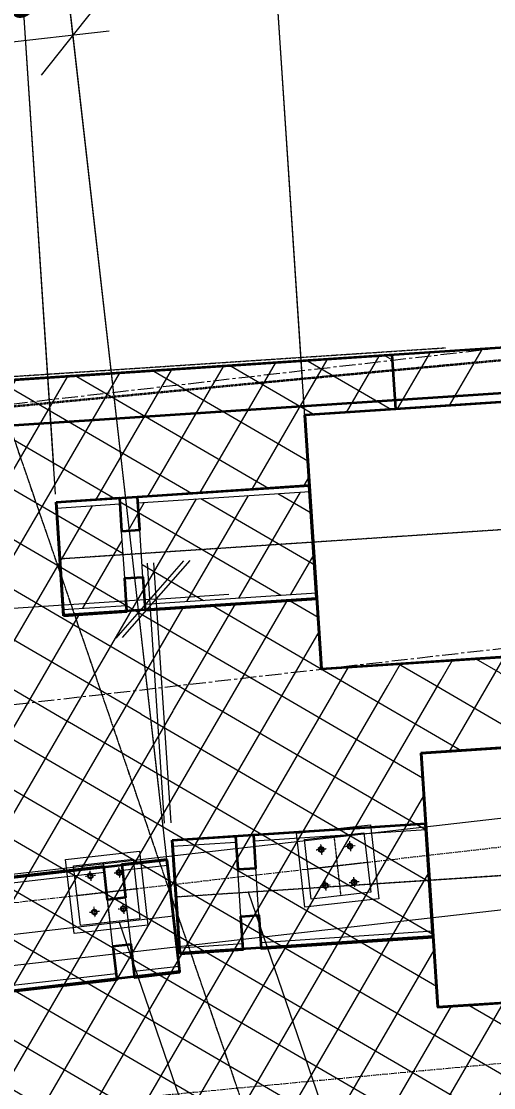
# Model space of a CAD drawing. Header units: millimetres. Extents: x 263685 to 14136308, y -2404013 to 2433772.
# Drawn here: x 7904692 to 7907296, y -574334 to -568462 of the extents above; entities that cross this region are included whole.
import ezdxf

# ---------------------------------------------------------------- set-up
doc = ezdxf.new("R2010")
doc.units = ezdxf.units.MM
for name, pattern in [('осевая', [2, 1.25, -0.25, 0.25, -0.25]), ('осеваяX2', [4, 2.5, -0.5, 0.5, -0.5]), ('Штриховая', [3, 2, -1])]:
    doc.linetypes.add(name, pattern=pattern)
for name, color, linetype, lineweight in [('ИС_Med', 7, 'Continuous', 35), ('ИС_Невид', 4, 'Штриховая', 18), ('ИС_Ось', 3, 'осевая', 18), ('ИС_РЗМ', 3, 'Continuous', 18), ('ИС_Тон', 3, 'Continuous', 18), ('ИС_Штр', 3, 'Continuous', 9), ('МДП_Ось', 1, 'осеваяX2', 30)]:
    doc.layers.add(name, color=color, linetype=linetype, lineweight=lineweight)
doc.layers.add('ИС_Вспомогательная', color=2, linetype='Continuous', lineweight=18, plot=False)
doc.styles.add('0', font='isocpeur.ttf', dxfattribs={"width": 0.8, "oblique": 15})
doc.dimstyles.new('М200', dxfattribs={"dimscale": 200, "dimtxt": 2.5, "dimasz": 2, "dimexe": 1, "dimexo": 1, "dimgap": 0.8, "dimtad": 1, "dimdec": 0, "dimzin": 0, "dimdsep": 46, "dimtxsty": '0', "dimblk": 'OBLIQUE', "dimcen": 0.09, "dimdle": 1, "dimclrd": 256, "dimclre": 256, "dimclrt": 256, "dimadec": 4, "dimazin": 0, "dimtfac": 1, "dimtdec": 0, "dimtmove": 1, "dimatfit": 2, "dimfxl": 1, "dimtolj": 1, "dimtzin": 0, "dimlwd": -1, "dimarcsym": 0})

# ---------------------------------------------------------------- blocks, each defined once
blk = doc.blocks.new('_OBLIQUE')
at = {"color": 0, "linetype": 'ByBlock', "lineweight": -2}
blk.add_line((0.5000000000000001, 0.4999999999999999), (-0.5000000000000001, -0.4999999999999999), dxfattribs=at)
blk = doc.blocks.new('*D1665')
at = {"layer": 'Defpoints', "color": 0, "transparency": 16777216}
for p in [(30467.34944290024, 10281.33969942906), (30526.06151901925, 8847.611468985388), (30561.99805065547, 8849.987783747434)]:
    blk.add_point(p, dxfattribs=at)
at = {"layer": 'ИС_РЗМ', "transparency": 16777216}
for p, q in [((30512.86524362151, 9047.175743085616), (30418.21663111925, 10478.52765845334)), ((30548.80177524985, 9049.552057966845), (30454.15316274759, 10480.90397333457)), ((30431.41287717429, 10278.96348559144), (27477.96381437777, 10083.66570250366)), ((30467.34940880263, 10281.33980047267), (30431.41287717429, 10278.96348559144)), ((30467.34940880263, 10281.33980047267), (30866.47775452643, 10307.73229258274))]:
    blk.add_line(p, q, dxfattribs=at)
at = {"layer": 'ИС_РЗМ', "transparency": 16777216, "xscale": 400, "yscale": 400, "zscale": 400}
for p, rotation in [((30431.41287717429, 10278.96348559144), 3.783194452629752), ((30467.34940880263, 10281.33980047267), 183.7831944526297)]:
    blk.add_blockref('_OBLIQUE', p, dxfattribs=dict(at, rotation=rotation))
at = {"layer": 'ИС_РЗМ', "transparency": 16777216, "insert": (27884.26679219322, 10486.35158001213), "char_height": 500, "attachment_point": 5, "rotation": 3.783194452629766, "style": '0'}
blk.add_mtext('\\A1;{\\C1;50}', dxfattribs=at)
blk = doc.blocks.new('болт БО')
at = {"layer": 'ИС_Тон', "linetype": 'осевая'}
for p, q in [((-27.8473755350301, 0.1288116181356145), (27.84737553503055, -0.1288116181353871)), ((-0.1288116180771794, -27.84737553508876), (0.1288116183113743, 27.84737553520426))]:
    blk.add_line(p, q, dxfattribs=at)
at = {"layer": 'ИС_Тон'}
blk.add_lwpolyline([(14.96664636836476, -7.295342044146537), (15.03303712032357, 7.157535470322273), (0.07648264958743312, 16.64982433590194), (-14.96664636713922, 7.295342045052394), (-15.03303711909848, -7.157535469416189), (-0.07648264836325325, -16.64982433522869)], close=True, dxfattribs=at)
blk.add_circle((1.168700691778213e-10, -4.547473508864641e-13), 11, dxfattribs=at)
blk = doc.blocks.new('A$C545E156D')
at = {"layer": 'ИС_Тон'}
for points in [[(289.4314504628419, -16.71632384730037), (-16.71632384735858, -289.431450462871), (-289.431450462871, 16.71632384730037), (16.71632384730037, 289.4314504628419)], [(232.9570211042301, -13.45460212099715), (-13.45460212102626, -232.9570211042301), (-232.9570211042883, 13.45460212099715), (13.45460212096805, 232.9570211042301)]]:
    blk.add_lwpolyline(points, close=True, dxfattribs=at)
at = {"layer": 'ИС_Тон', "linetype": 'осевая'}
for points in [[(109.7512094915728, -123.2058116126282), (-109.751209491631, 123.2058116126282)], [(123.2058116125991, 109.7512094916019), (-123.2058116126573, -109.751209491631)]]:
    blk.add_lwpolyline(points, dxfattribs=at)
at = {"layer": 'ИС_Тон', "rotation": 221.6945127324549}
for p in [(-6.779733455390669, 127.8828964885033), (-126.2520356252207, 21.45748122388613), (126.2520356253372, -21.45748122376972), (6.779733455507085, -127.8828964883869)]:
    blk.add_blockref('болт БО', p, dxfattribs=at)
blk = doc.blocks.new('Б33')
for points in [[(-16.48812343591661, 0.3263577851226955), (-16.13812343591664, 0.3263577851192849), (-16.1381234359184, 0.142826612163276), (-16.03812343591838, 0.1428266121623665), (-16.03812343591667, 0.3263577851183754), (-15.08813155902337, 0.3263676776756483)], [(-16.4881234359228, -0.3007045607893133), (-16.48812343591661, 0.3263577851226955)], [(-16.4881234359228, -0.3007045607893133), (-16.13812343592284, -0.3007045607929513), (-16.13812343592096, -0.1171733878368286), (-16.03812343592105, -0.1171733878378518), (-16.03812343592281, -0.3007045607938608), (-15.08811531245883, -0.3006946682368152)]]:
    blk.add_lwpolyline(points)
at = {"layer": 'ИС_Med'}
blk.add_lwpolyline([(-15.08812343867604, -0.6870502139208838), (15.1118765613065, -0.6870502139209975), (15.1118765613065, 0.7129497860732954), (-15.08812343867604, 0.7129497860734091)], close=True, dxfattribs=at)
at = {"layer": 'ИС_Невид', "ltscale": 4}
for points in [[(-16.13812343592096, -0.1171733878368286), (-16.1381234359184, 0.142826612163276)], [(-16.03812343592105, -0.1171733878378518), (-16.03812343591838, 0.1428266121623665)]]:
    blk.add_lwpolyline(points, dxfattribs=at)
at = {"layer": 'ИС_Ось', "linetype": 'осевая', "ltscale": 25}
blk.add_lwpolyline([(-16.48812343867027, 0.01294978609064401), (16.51187656132973, 0.0129497860907577)], dxfattribs=at)
at = {"layer": 'ИС_Тон'}
for points in [[(-16.488123435917, 0.2928266121667775), (-16.13812343591692, 0.2928266121631395)], [(-16.03812343591702, 0.29282661216223), (-15.08813069026397, 0.292836504719503)], [(-16.48812343592246, -0.2671733878333953), (-16.13812343592244, -0.2671733878368059)], [(-16.03812343592259, -0.2671733878377154), (-15.08811618121828, -0.2671634952804425)]]:
    blk.add_lwpolyline(points, dxfattribs=at)
blk = doc.blocks.new('*D1718')
at = {"layer": 'Defpoints', "color": 0, "transparency": 16777216}
for p in [(29841.3230971518, 14852.5790148536), (30561.54594073404, 8536.422854505945), (6716.071083192072, 5817.355232922244)]:
    blk.add_point(p, dxfattribs=at)
at = {"layer": 'ИС_РЗМ', "transparency": 16777216}
for p, q in [((30538.88704388578, 8735.135145000568), (29818.66420030354, 15051.29130534823)), ((5797.135949115205, 12110.85249642165), (30040.03538764642, 14875.23791170186)), ((6693.412186343819, 6016.067523416868), (5973.189342761576, 12332.22368376453))]:
    blk.add_line(p, q, dxfattribs=at)
at = {"layer": 'ИС_РЗМ', "transparency": 16777216, "xscale": 400, "yscale": 400, "zscale": 400}
for p, rotation in [((29841.3230971518, 14852.5790148536), 6.505263273372401), ((5995.84823960983, 12133.5113932699), 186.5052632733724)]:
    blk.add_blockref('_OBLIQUE', p, dxfattribs=dict(at, rotation=rotation))
at = {"layer": 'ИС_РЗМ', "transparency": 16777216, "insert": (17876.10023679033, 13865.63074873917), "char_height": 500, "attachment_point": 5, "rotation": 6.5052632733724, "style": '0'}
blk.add_mtext('\\A1;24000', dxfattribs=at)
blk = doc.blocks.new('*D1719')
at = {"layer": 'Defpoints', "color": 0, "transparency": 16777216}
for p in [(62495.4124214831, 18248.89675929419), (62842.97031857976, 12992.27166184346), (29914.86611035531, 10815.12901959184)]:
    blk.add_point(p, dxfattribs=at)
at = {"layer": 'ИС_РЗМ', "transparency": 16777216}
for p, q in [((62829.77551466814, 13191.83593006234), (62482.21761757148, 18448.46102751306)), ((29367.74394503978, 16058.55931313095), (62694.97668970197, 18262.09156320582)), ((29901.67130644368, 11014.69328781071), (29554.11340934702, 16271.31838526144))]:
    blk.add_line(p, q, dxfattribs=at)
at = {"layer": 'ИС_РЗМ', "transparency": 16777216, "xscale": 400, "yscale": 400, "zscale": 400}
for p, rotation in [((62495.4124214831, 18248.89675929419), 3.782780406811957), ((29567.30821325865, 16071.75411704257), 183.7827804068119)]:
    blk.add_blockref('_OBLIQUE', p, dxfattribs=dict(at, rotation=rotation))
at = {"layer": 'ИС_РЗМ', "transparency": 16777216, "insert": (46006.62006003657, 17534.50844107876), "char_height": 500, "attachment_point": 5, "rotation": 3.7827804068119577, "style": '0'}
blk.add_mtext('\\A1;33000', dxfattribs=at)
blk = doc.blocks.new('*D1725')
at = {"layer": 'Defpoints', "color": 0, "transparency": 16777216}
for p in [(30008.33149917157, 13388.13173208318), (30505.82613355485, 9025.087399098144), (29214.19566288806, 8877.809677461279)]:
    blk.add_point(p, dxfattribs=at)
at = {"layer": 'ИС_РЗМ', "transparency": 16777216}
for p, q in [((30483.1680225341, 9223.79977919806), (29985.67338815082, 13586.8441121831)), ((28517.98864840486, 13218.19589942557), (30207.04387927148, 13410.78984310394)), ((29191.53755186731, 9076.522057561191), (28694.04291748402, 13439.56639054623))]:
    blk.add_line(p, q, dxfattribs=at)
at = {"layer": 'ИС_РЗМ', "transparency": 16777216, "xscale": 400, "yscale": 400, "zscale": 400}
for p, rotation in [((30008.33149917157, 13388.13173208319), 6.505036691569039), ((28716.70102850477, 13240.85401044632), 186.505036691569)]:
    blk.add_blockref('_OBLIQUE', p, dxfattribs=dict(at, rotation=rotation))
at = {"layer": 'ИС_РЗМ', "transparency": 16777216, "insert": (29320.03230567426, 13687.07858395208), "char_height": 500, "attachment_point": 5, "rotation": 6.505036691569056, "style": '0'}
blk.add_mtext('\\A1;1300', dxfattribs=at)
blk = doc.blocks.new('*D1726')
at = {"layer": 'Defpoints', "color": 0, "transparency": 16777216}
for p in [(31024.80932687299, 15247.83678757976), (31322.15962964681, 10751.06778555957), (29925.21041931392, 10658.69406779343)]:
    blk.add_point(p, dxfattribs=at)
at = {"layer": 'ИС_РЗМ', "transparency": 16777216}
for p, q in [((31308.96338425159, 10950.6319584651), (31011.61308147776, 15447.40096048529)), ((29912.01417391871, 10858.25824069897), (29614.66387114488, 15355.02724271915)), ((29428.29594363457, 15142.2668244184), (31224.37349977852, 15261.03303297498))]:
    blk.add_line(p, q, dxfattribs=at)
at = {"layer": 'ИС_РЗМ', "transparency": 16777216, "xscale": 400, "yscale": 400, "zscale": 400}
for p, rotation in [((31024.80932687298, 15247.83678757976), 3.783194263193269), ((29627.8601165401, 15155.46306981362), 183.7831942631933)]:
    blk.add_blockref('_OBLIQUE', p, dxfattribs=dict(at, rotation=rotation))
at = {"layer": 'ИС_РЗМ', "transparency": 16777216, "insert": (30779.8655485659, 15607.458761547), "char_height": 500, "attachment_point": 5, "rotation": 3.783194263193283, "style": '0'}
blk.add_mtext('\\A1;1400', dxfattribs=at)
blk = doc.blocks.new('*D1727')
at = {"layer": 'Defpoints', "color": 0, "transparency": 16777216}
for p in [(61202.5210629627, 16582.30099878099), (61420.49761209656, 13285.88535646268), (31286.30750337878, 11293.25230178447)]:
    blk.add_point(p, dxfattribs=at)
at = {"layer": 'ИС_РЗМ', "transparency": 16777216}
for p, q in [((61407.30136670132, 13485.44952936821), (61189.32481756747, 16781.86517168653)), ((30868.76678133939, 14576.47169870754), (61402.08523586823, 16595.49724417622)), ((31273.11125798355, 11492.81647469), (31055.1347088497, 14789.23211700831))]:
    blk.add_line(p, q, dxfattribs=at)
at = {"layer": 'ИС_РЗМ', "transparency": 16777216, "xscale": 400, "yscale": 400, "zscale": 400}
for p, rotation in [((61202.5210629627, 16582.300998781), 3.783194263196068), ((31068.33095424492, 14589.66794410277), 183.783194263196)]:
    blk.add_blockref('_OBLIQUE', p, dxfattribs=dict(at, rotation=rotation))
at = {"layer": 'ИС_РЗМ', "transparency": 16777216, "insert": (46110.68304848776, 15960.16729563975), "char_height": 500, "attachment_point": 5, "rotation": 3.7831942631960813, "style": '0'}
blk.add_mtext('\\A1;30200', dxfattribs=at)
blk = doc.blocks.new('Б24')
for points in [[(11.9976050832034, 0.3105951570195771), (11.74756881063381, 0.3105951570436787), (11.74756881063442, 0.1270639840876129), (11.64756881063443, 0.1270639840873287), (11.64756881063384, 0.3105951570433945), (10.69764952121866, 0.3106464930164634)], [(11.99760508320536, -0.3164671888926591), (11.9976050832034, 0.3105951570195771)], [(11.99760508320536, -0.3164671888926591), (11.74756881063577, -0.3164671888685575), (11.74756881063522, -0.1329360159124349), (11.64756881063522, -0.1329360159127759), (11.64756881063579, -0.3164671888688417), (10.6976332746499, -0.3164158528957728)]]:
    blk.add_lwpolyline(points)
at = {"layer": 'ИС_Невид', "ltscale": 4}
for points in [[(11.64756881063522, -0.1329360159127759), (11.64756881063443, 0.1270639840873287)], [(11.74756881063522, -0.1329360159124349), (11.74756881063442, 0.1270639840876129)]]:
    blk.add_lwpolyline(points, dxfattribs=at)
at = {"layer": 'ИС_Ось', "linetype": 'осевая', "ltscale": 25}
blk.add_lwpolyline([(-12.00239487376528, -0.002610044030063818), (11.99760512623473, -0.002610044030063818)], dxfattribs=at)
at = {"layer": 'ИС_Тон'}
for points in [[(11.64756881063393, 0.2770639840873059), (10.69764865245897, 0.2771153200603749)], [(11.99760508320352, 0.2770639840634317), (11.74756881063395, 0.277063984087647)], [(11.64756881063566, -0.2829360159127532), (10.69763414340962, -0.2828846799396842)], [(11.99760508320524, -0.2829360159366274), (11.74756881063567, -0.2829360159124121)]]:
    blk.add_lwpolyline(points, dxfattribs=at)
blk = doc.blocks.new('План Узловая')
at = {"layer": 'ИС_Штр'}
h = blk.add_hatch(dxfattribs=at)
h.set_pattern_fill('ANSI31', color=256, scale=75, angle=14.81052377493742)
h.set_pattern_definition([(59.81052377493732, (17521.20220884826, 15609.4822923381), (-205.8274345762676, 119.7438215556539), [])])
h.paths.add_polyline_path([(34013.51668488857, 11770.77837489161), (31765.63836569822, 11622.34082499717), (31785.13848816237, 11327.44438358326), (60921.58694187913, 13252.89472723985), (60902.02081135416, 13548.78939562838), (51602.63608666003, 12936.93118764652), (50964.39418023551, 13495.95329513703), (50365.71385665669, 13456.36509373802), (49806.70289396826, 12818.16604631348)])
h = blk.add_hatch(dxfattribs=at)
h.set_pattern_fill('ANSI37', color=256, scale=75, angle=14.81052377493742)
h.set_pattern_definition([(59.81052396495632, (30598.14906042325, 11084.6538830669), (-205.8274349733927, 119.7438208730364), []), (149.8105239649563, (30598.14906042325, 11084.6538830669), (-119.7438208730364, -205.8274349733926), [])])
h.paths.add_polyline_path([(31046.23397322121, 10889.94822154474), (30906.35093492683, 11296.71917364025), (29771.41297818359, 10906.42933399713), (29941.53977606626, 10411.74852178141), (29914.8661103553, 10815.12901959202), (30264.10341294017, 10838.2224490302), (30276.2130249184, 10655.09121536335), (30375.99511137127, 10661.6893380601), (30363.88549939299, 10844.82057172694)])
h.paths.add_polyline_path([(30211.02929780685, 9628.14889398939), (30016.62357528455, 10193.42598092451), (29956.24045332294, 10189.43312748091), (29941.53977606626, 10411.74852178141), (29771.41297818359, 10906.42933399713), (28749.58222104004, 10555.03553314804), (28824.86015602079, 9969.378947707999), (28990.12434226513, 9488.801236460102)])
h.paths.add_polyline_path([(29771.41297818359, 10906.42933399713), (29575.06451056135, 11477.35537651106), (28404.61289571738, 11399.88780007535), (28627.24644248543, 9447.3842653241), (28990.12434226513, 9488.801236460102), (28636.79835009383, 10516.25068271247)])
h.paths.add_polyline_path([(30906.35093492683, 11296.71917364025), (31046.23397322121, 10889.94822154474), (31311.81466521224, 10907.51260825666), (31286.30750337866, 11293.25230178458), (31785.21793564252, 11326.24291527271), (31765.66513765877, 11622.34259287053), (29575.06451056135, 11477.35537651106), (29771.41297818359, 10906.42933399713)])
h.paths.add_polyline_path([(31432.21877995296, 9767.529025885859), (31387.72936623154, 9896.901402967982), (31378.68122114491, 9896.30309145141), (31376.47818868695, 9929.61910954502), (31257.53760631901, 10275.49073574459), (30405.25984236068, 10219.1246796156), (30393.15023038239, 10402.25591328251), (30293.36814392969, 10395.65779058594), (30305.47775590781, 10212.52655691892), (30016.62357528455, 10193.42598092451), (30211.02929780685, 9628.14889398939)], flags=16)
h.paths.add_polyline_path([(32398.18440458359, 9877.779251700034), (32392.52641244623, 9963.343932211632), (31387.72936623154, 9896.901402967982), (31432.21877995296, 9767.529025885859)])
h.paths.add_polyline_path([(31353.18900819722, 10281.81671597669), (31257.53760631901, 10275.49073574459), (31376.47818868695, 9929.61910954502)], flags=17)
h.paths.add_polyline_path([(31332.4943622608, 10594.77769663243), (31151.8469816313, 10582.83233023685), (31246.23847679194, 10308.34788362775), (31350.976580263, 10315.27481997368)], flags=17)
h.paths.add_polyline_path([(31246.23847679194, 10308.34788362775), (31151.8469816313, 10582.83233023685), (30384.56454370992, 10532.09553118696), (30393.15023038239, 10402.25591328251), (30403.04741442745, 10252.5827836034)], flags=17)
h.paths.add_polyline_path([(30293.36814392969, 10395.65779058594), (30284.78245725716, 10525.49740848935), (29935.54515467252, 10502.40397904773), (29941.53977606626, 10411.74852178141), (30005.32358605106, 10226.28316698578), (30303.26532797457, 10245.98466090672)], flags=17)
h.paths.add_polyline_path([(30266.31584087346, 10804.76434504252), (29917.07853828854, 10781.67091560445), (29935.54515467252, 10502.40397904773), (30284.78245725716, 10525.49740848935), (30276.2130249184, 10655.09121536335)], flags=17)
h.paths.add_polyline_path([(31151.8469816313, 10582.83233023685), (31057.53310274723, 10857.09107366478), (30366.09792732628, 10811.36246773915), (30375.99511137127, 10661.6893380601), (30384.56454370992, 10532.09553118696)], flags=17)
h.paths.add_polyline_path([(31314.0270931464, 10874.0545042599), (31057.53310274723, 10857.09107366478), (31151.8469816313, 10582.83233023685), (31332.4943622608, 10594.77769663243)])
h.paths.add_polyline_path([(33847.50386461854, 3846.014640074573), (34346.4142968824, 3879.005253562646), (34313.4236833881, 4377.91568592086), (33299.57849203912, 4310.874845194281), (33207.20477427292, 5707.82405552722), (33706.11520653672, 5740.814669015235), (33673.12459304242, 6239.725101373508), (32659.27940174099, 6172.684260613343), (32566.90568397479, 7569.633470946283), (33065.81611623859, 7602.624084434356), (33032.82550274429, 8101.534516792628), (32018.98031144287, 8034.493676032464), (31926.60659367667, 9431.442886365345), (32425.51702594047, 9464.433499853418), (32378.60591226845, 9875.845516204718), (28627.16609921452, 9448.088877717964), (28675.30819469853, 9025.881114337652), (29190.61208149669, 9084.638463201583), (29349.21885864116, 7693.651802508277), (28852.43790839141, 7637.006524956436), (28909.08318594558, 7140.225574683165), (29823.46260771604, 7244.487374793505), (29982.06938486057, 5853.500714099908), (29485.28843461076, 5796.855436548416), (29541.93371216499, 5300.074486275087), (30456.31313395494, 5404.336286514183), (30614.91991109942, 4013.349625820527), (30118.13896084961, 3956.704348269035), (30174.78423839941, 3459.923398034181), (31089.16366012767, 3564.185198139807), (31247.77043727128, 2173.198537446093), (30750.9894870214, 2116.553259894601), (30807.63476457569, 1619.772309621272), (31722.01418641413, 1724.034109826898), (31880.62096355774, 333.0474491331843), (31383.84001330787, 276.4021715816343), (31440.4852908621, -220.3787786916364), (32354.86471263255, -116.1169785812963), (32513.47148977703, -1507.103639274545), (32016.69053952728, -1563.748916826444), (32087.49713647115, -2184.725104677607), (35765.57305422839, -1940.037392498227), (35719.38619535958, -1241.562787546834), (35220.47576309572, -1274.553401034907), (35128.10204532946, 122.395809298032), (35627.01247759332, 155.3864227860468), (35594.02186409902, 654.2968551443191), (34580.17667279759, 587.2560143842129), (34487.80295503134, 1984.205224717094), (34986.7133872952, 2017.195838205167), (34953.7227738045, 2516.106270509656), (33939.8775823848, 2449.065429741633)])
at = {"color": 5}
blk.add_line((28854.70899908588, 11452.71133622056, 0.0001837357441780689), (32060.98431042366, 11664.72732658673, 0.0001837357442571954), dxfattribs=at)
at = {"layer": 'ИС_Med'}
for p, q in [((43294.17978978157, 12088.49371814728), (31284.64948558807, 11294.35964763165)), ((31284.64948558807, 11294.35964763165), (31377.02320337296, 9897.410437345505)), ((31310.38216400146, 10905.20951080322), (29915.18125808239, 10812.95140016079)), ((31351.29052484035, 10286.56057441235), (31310.38216400146, 10905.20951080322)), ((29915.18125808239, 10812.95140016079), (29956.08961880207, 10194.30246412754)), ((31377.02320337296, 9897.410437345505), (43294.17978978157, 10685.43626630306)), ((29956.08961880207, 10194.30246412754), (31351.29052484035, 10286.56057441235)), ((43294.17978966236, 10184.34431874752), (31924.9485758543, 9432.550232291222)), ((42653.88069927692, 10142.00433468819), (31924.9485758543, 9432.550232291222)), ((31924.9485758543, 9432.550232291222), (32017.32229363918, 8035.601022005081)), ((31950.6812543869, 9043.40009522438), (30555.48034834862, 8951.141984701157)), ((31991.58961510658, 8424.751159071922), (31950.6812543869, 9043.40009522438)), ((30555.48034834862, 8951.141984701157), (30596.3887090683, 8332.493048548698)), ((29236.79969668388, 8698.614446282387), (30525.29258084297, 8845.534406125546)), ((30525.29258084297, 8845.534406125546), (30595.53272557259, 8229.526027560234)), ((32017.32229363918, 8035.601022005081), (43294.17978978157, 8781.286866784096)), ((30596.3887090683, 8332.493048548698), (31991.58961510658, 8424.751159071922)), ((30595.53272557259, 8229.526027560234), (29307.03984093666, 8082.606068015099))]:
    blk.add_line(p, q, dxfattribs=at)
at = {"layer": 'ИС_Med', "color": 4, "ltscale": 70}
for points in [[(164249.9851047195, 9378.361564947409), (146737.1632683666, 11229.1734096345), (141436.4759885746, 11690.23788768327), (139643.362799186, 11846.14761003095), (127893.7473204083, 12867.91265607666), (98278.7031883793, 14177.07054692687), (96571.9309739063, 14158.33010130562), (64797.64305768989, 13809.44680646947), (63363.12789939001, 13714.58902830584), (33943.15434313292, 11769.18377471657), (28404.26680271205, 11402.9230471336)], [(33966.56023019768, 11520.18552294042), (28426.72394413123, 11153.86205924518)]]:
    blk.add_lwpolyline(points, dxfattribs=at)
at = {"layer": 'ИС_Med'}
blk.add_lwpolyline([(28604.50159799523, 9646.857302113785), (28404.26680271205, 11402.9230471336), (31765.47749419458, 11625.18418972549), (31785.24470742274, 11326.24468556518), (31286.30750337872, 11293.25230178447), (31378.68122114486, 9896.303091451584), (32392.52641244623, 9963.343932211632), (32425.51702594053, 9464.43349985336), (31926.60659367667, 9431.442886365345), (32018.98031144292, 8034.493676032405), (33032.82550274429, 8101.534516792512), (33065.81611623848, 7602.624084434297), (32566.90568397479, 7569.633470946166), (32659.27940174093, 6172.684260613401), (33673.12459304236, 6239.725101373508), (33706.11520653666, 5740.814669015293), (33207.20477427298, 5707.82405552722), (33299.57849203923, 4310.874845194281), (34313.42368338566, 4377.915685957414), (34346.41429688234, 3879.005253562762), (33847.50386461866, 3846.014640074689)], dxfattribs=at)
at = {"layer": 'ИС_Вспомогательная'}
for points in [[(34176.468039684, -642.0600228300318), (30974.97258798353, 8666.987054270867)], [(30263.47737052111, 8502.435687947436), (33427.73000172409, -698.3197537402739)]]:
    blk.add_lwpolyline(points, dxfattribs=at)
at = {"layer": 'ИС_Ось', "ltscale": 0.08}
for p, q in [((29935.63543844223, 10503.62693214417), (43294.17978978157, 11386.96499228477)), ((30575.93452870846, 8641.817516982555), (43294.17978954315, 9482.815592885017))]:
    blk.add_line(p, q, dxfattribs=at)
at = {"layer": 'ИС_Ось', "color": 1, "ltscale": 25}
blk.add_lwpolyline([(28145.74079890712, 15633.42616253789), (35759.32844154857, -6504.742343612656)], dxfattribs=at)
at = {"layer": 'ИС_Ось', "color": 2, "ltscale": 70}
for points in [[(174104.5991200464, 8484.928866645969), (149529.5871549466, 11082.09588252449), (130128.1253657142, 12769.36622459895), (98281.30364431615, 14177.181717603), (64799.14123835223, 13809.54587414267), (32399.4591503116, 11667.10643149092), (7342.826656995836, 8785.304755250763)], [(173931.7129789479, 6849.039083617754), (149371.8698393077, 9444.603008795479), (130020.4920928834, 11127.51773473344), (98253.98959370548, 12531.78264908266), (64862.4893262262, 12165.14228050676), (32547.79332327511, 10028.32257018071), (7530.781608725927, 7151.077740384062)]]:
    blk.add_lwpolyline(points, dxfattribs=at)
at = {"layer": 'ИС_Ось', "ltscale": 0.08, "flags": 128}
for points in [[(29494.35790920258, 11712.02744233608), (35909.10446000099, -6940.248821020126)], [(29494.35790908185, 11712.02744238504), (35909.10445988027, -6940.248820971174)]]:
    blk.add_lwpolyline(points, dxfattribs=at)
at = {"layer": 'ИС_Ось', "color": 6, "ltscale": 25}
blk.add_lwpolyline([(171555.2733744095, 5934.975673662382), (146486.6045495929, 8584.31394850259), (127723.4753012578, 10216.07097017171), (98237.186056184, 11519.53714314057), (96603.15199281904, 11501.5953661137), (64901.46091584879, 11153.50918825902), (63539.38876502629, 11063.44172736257), (34182.77758778178, 9122.226331550512), (11767.37588040758, 6559.854624605272), (6618.952659764327, 5831.793216555263)], dxfattribs=at)
blk.add_lwpolyline([(171938.7137536773, 4820.039046314196), (151544.5615984517, 6972.488849354908, 0.059768530447525), (7720.029646566836, 4924.088648953591)], format="xyb", dxfattribs=at)
at = {"layer": 'ИС_Тон', "color": 1}
blk.add_lwpolyline([(33944.1030887785, 11769.24651082879), (28404.26680271205, 11402.9230471336)], dxfattribs=at)
at = {"layer": 'ИС_Тон', "color": 6, "ltscale": 70}
for points in [[(171498.9306371038, 6098.804484876979), (146501.6572052492, 8740.597462894977), (127733.7478993334, 10372.77018774557), (98239.79292909795, 11676.57523053134), (96601.4282287499, 11658.58590289037), (64895.41492813086, 11310.45226680062), (63529.02971239609, 11220.09960309369), (34168.67450297053, 9278.63663194445), (11747.46516204055, 6715.601037012646), (6566.950308202533, 5983.001408492215)], [(171678.3661062302, 5577.056678460911), (146453.7188114378, 8242.87926419318), (127701.0326188374, 9873.728093561542), (98231.49078606052, 11176.4539331086), (96606.9179232376, 11158.61604054424), (64914.6696660858, 10810.63354533073), (63562.02032586816, 10721.18917082885), (34213.58878580894, 8780.514656167594), (11810.87509314559, 6219.593354186625), (6732.56289279426, 5501.446657100751)]]:
    blk.add_lwpolyline(points, dxfattribs=at)
at = {"layer": 'ИС_Med', "xscale": 1000, "yscale": 1000, "zscale": 1000}
for name, p, rotation in [('Б33', (46388.59317871596, 11577.38902713126), 3.783194263196299), ('Б33', (46388.59317871596, 11577.38902713137), 3.783194263196299), ('Б33', (47028.89226901397, 9715.579611712252), 3.783194263196299), ('Б24', (18640.88689673203, 7179.800750146504), 6.50503669156677)]:
    blk.add_blockref(name, p, dxfattribs=dict(at, rotation=rotation))
at = {"layer": 'ИС_РЗМ'}
for p, rotation in [((31466.92946255539, 8811.770710585057), 324.8105034659106), ((30194.43222862115, 8666.300247130508), 324.8103990933502)]:
    blk.add_blockref('A$C545E156D', p, dxfattribs=dict(at, rotation=rotation))
for p1, p2, distance, picture, middle in [((29914.8661103553, 10815.12901959184), (62842.97031857976, 12992.27166184346), 5268.102495869187, '*D1719', (46006.62006003657, 17534.50844107876)), ((31286.30750337878, 11293.25230178447), (61420.49761209654, 13285.88535646268), 3303.6146662244246, '*D1727', (46110.68304848776, 15960.16729563975)), ((6716.071083192073, 5817.355232922244), (30561.54594073404, 8536.422854505945), 6357.086564324518, '*D1718', (17876.10023679033, 13865.63074873917))]:
    dim = blk.add_aligned_dim(p1=p1, p2=p2, distance=distance, dimstyle='М200', dxfattribs=at)
    dim.commit()
    dim.dimension.update_dxf_attribs({"geometry": picture, "text_midpoint": middle})
for base, p1, p2, angle, picture, middle in [((31024.80932687299, 15247.83678757976), (29925.21041931392, 10658.69406779343), (31322.15962964681, 10751.06778555957), 3.78319426319325, '*D1726', (30804.60850868193, 15233.27593734913)), ((30008.33149917157, 13388.13173208318), (29214.19566288806, 8877.809677461279), (30505.82613355486, 9025.087399098149), 6.5050366915691304, '*D1725', (29362.51626383817, 13314.49287126475))]:
    dim = blk.add_linear_dim(base=base, p1=p1, p2=p2, angle=angle, dimstyle='М200', dxfattribs=at)
    dim.commit()
    dim.dimension.update_dxf_attribs({"geometry": picture, "text_midpoint": middle, "dimtype": 129})
dim = blk.add_linear_dim(base=(30467.34944290024, 10281.33969942906), p1=(30526.06151901925, 8847.611468985386), p2=(30561.99805065547, 8849.987783747434), angle=3.7831942626112425, text='{\\C1;50}', dimstyle='М200', dxfattribs=at)
dim.commit()
dim.dimension.update_dxf_attribs({"geometry": '*D1665', "text_midpoint": (27909.00978708297, 10112.16866333707), "dimtype": 129})

msp = doc.modelspace()

# ---------------------------------------------------------------- linework, layer by layer
at = {"layer": 'МДП_Ось', "ltscale": 2, "flags": 128}
msp.add_lwpolyline([(7743020.992595687, -593330.2204492757), (7875995.041738242, -574045.6070504603, -0.06236864998936627), (8026972.342351574, -571109.4304036988), (8061759.606124713, -574780.1694094313, -0.0006835939129814829), (8066127.362766737, -575245.0831864031, -0.002050784183666171), (8070537.541818458, -575738.9143342129, -0.003417982021346757), (8074983.556319313, -576286.0585162179, -0.004785192664712867), (8079461.395765371, -576911.853947053, -0.006152421236037466), (8083965.726884553, -577642.1325494951, -0.007519673090427893), (8088489.448947108, -578503.0991005858, -0.008886952884495987), (8093023.240716463, -579521.1606231682, -0.01025426574051438), (8097555.105289772, -580722.6930873792, -0.1601430922746665), (8153134.948824895, -618559.8595920985, -0.01025426574051387), (8155916.350471443, -622338.4808565069, -0.008886952884495774), (8158525.636952834, -626183.3919233608, -0.007519673090428102), (8160985.074264622, -630076.525973689, -0.006152421236038218), (8163315.813701455, -633999.5298304628, -0.004785192664712388), (8165539.632439391, -637936.190375684, -0.003417982021346684), (8167678.608705627, -641872.0755668599, -0.002050784183666186), (8169754.846329005, -645794.1650306806, -0.0006835937965662782), (8171790.238388119, -649690.4788107921), (8184758.34710405, -674570.3202971127, 0.0006835937965661736), (8186775.97906046, -678432.6448135038, 0.002050784183666182), (8188793.496882007, -682243.8104068494, 0.003417982021347047), (8190832.591155495, -685995.9048459451, 0.004785192664713083), (8192912.373744836, -689677.5889339225, 0.006152421236038548), (8195050.799434346, -693276.8982754163, 0.00751967309042816), (8197264.460967481, -696780.9847788508, 0.008886952884496306), (8199568.362145425, -700175.8956863796, 0.01025426574051302), (8201975.664321106, -703446.3966451403, 0.2138723582029345), (8268493.021574076, -739259.4261616273, 0.01025426574051402), (8272545.094665596, -739468.4388355437, 0.008886952884494025), (8276647.583610649, -739522.8925601612, 0.007519673090428092), (8280791.538415405, -739441.9096317345, 0.006152421236037237), (8284973.570544253, -739245.6967650175, 0.004785192664712761), (8289192.088392084, -738955.1790515168, 0.003417982021346697), (8293446.987903847, -738591.9321772363, 0.002050784183666441), (8297739.323941261, -738178.1536178559, 0.0006835938547737822), (8302070.963949747, -737736.6645410234), (8315444.089647659, -736361.3322489178)], format="xyb", dxfattribs=at)

# ---------------------------------------------------------------- next in the draw order: block references
at = {"layer": 'ИС_Ось', "color": 4, "ltscale": 0.05}
msp.add_blockref('План Узловая', (7874968.788125941, -581924.4700561167), dxfattribs=at)

doc.saveas('drawing.dxf')
